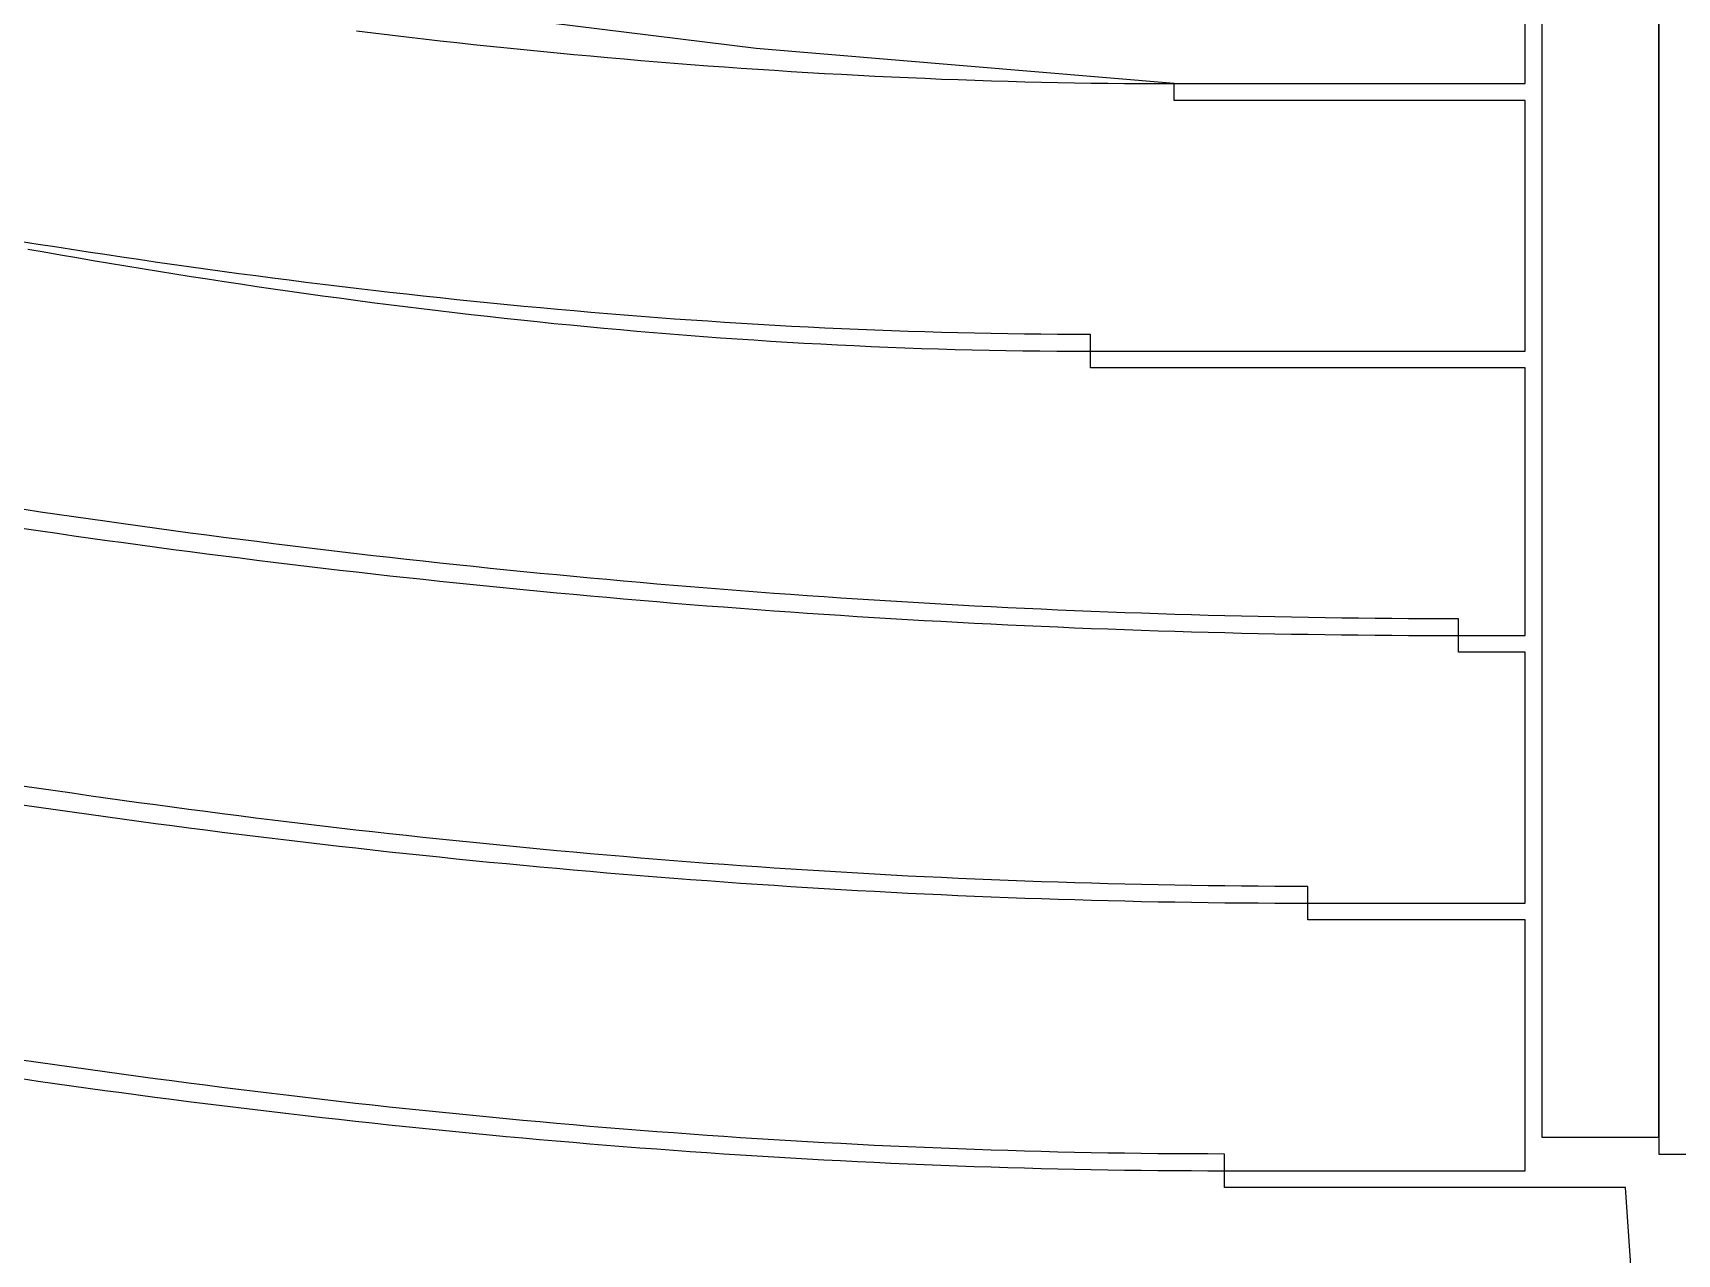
# Model space of a CAD drawing. Header units: metres. Extents: x 37 to 1169, y 29 to 746.
# Drawn here: x 533.7 to 632.1, y 198 to 271 of the extents above; entities that cross this region are included whole.
import ezdxf

# ---------------------------------------------------------------- set-up
doc = ezdxf.new("R2010")
doc.units = ezdxf.units.M

msp = doc.modelspace()

# ---------------------------------------------------------------- linework, layer by layer
for p, q in [((631, 502), (631, 204)), ((631, 205), (631, 501)), ((624, 381), (624, 205)), ((623, 268), (623, 283)), ((577, 270.0895), (534, 275.4244)), ((553.0823, 271.1483), (554.0825, 271.0273)), ((554.0825, 271.0273), (555.0828, 270.9085)), ((555.0828, 270.9085), (556.0832, 270.7918)), ((556.0832, 270.7918), (557.0837, 270.6772)), ((557.0837, 270.6772), (558.0843, 270.5648)), ((558.0843, 270.5648), (559.0849, 270.4545)), ((559.0849, 270.4545), (560.0855, 270.3465)), ((560.0855, 270.3465), (561.0862, 270.2406)), ((561.0862, 270.2406), (562.0869, 270.137)), ((562.0869, 270.137), (563.0876, 270.0356)), ((563.0876, 270.0356), (564.0883, 269.9364)), ((564.0883, 269.9364), (565.0889, 269.8396)), ((565.0889, 269.8396), (566.0896, 269.745)), ((566.0896, 269.745), (567.0902, 269.6527)), ((567.0902, 269.6527), (568.0908, 269.5627)), ((568.0908, 269.5627), (569.0913, 269.4751)), ((602, 268), (577, 270.0895)), ((569.0913, 269.4751), (570.0918, 269.3898)), ((570.0918, 269.3898), (571.0921, 269.3069)), ((571.0921, 269.3069), (572.0924, 269.2264)), ((572.0924, 269.2264), (573.0926, 269.1483)), ((573.0926, 269.1483), (574.0926, 269.0726)), ((574.0926, 269.0726), (575.0925, 268.9993)), ((575.0925, 268.9993), (576.0923, 268.9285)), ((576.0923, 268.9285), (577.0919, 268.8601)), ((577.0919, 268.8601), (578.0914, 268.7942)), ((578.0914, 268.7942), (579.0907, 268.7309)), ((579.0907, 268.7309), (580.0898, 268.67)), ((580.0898, 268.67), (581.0887, 268.6117)), ((581.0887, 268.6117), (582.0874, 268.5559)), ((582.0874, 268.5559), (583.0859, 268.5026)), ((583.0859, 268.5026), (584.0841, 268.452)), ((584.0841, 268.452), (585.0821, 268.404)), ((585.0821, 268.404), (586.0799, 268.3585)), ((586.0799, 268.3585), (587.0773, 268.3157)), ((587.0773, 268.3157), (588.0746, 268.2755)), ((588.0746, 268.2755), (589.0715, 268.238)), ((589.0715, 268.238), (590.0681, 268.2032)), ((590.0681, 268.2032), (591.0644, 268.1711)), ((591.0644, 268.1711), (592.0604, 268.1416)), ((592.0604, 268.1416), (593.056, 268.1149)), ((593.056, 268.1149), (594.0513, 268.091)), ((594.0513, 268.091), (595.0463, 268.0698)), ((595.0463, 268.0698), (596.0409, 268.0513)), ((596.0409, 268.0513), (597.0351, 268.0357)), ((597.0351, 268.0357), (598.0289, 268.0229)), ((598.0289, 268.0229), (599.0223, 268.0129)), ((599.0223, 268.0129), (600.0153, 268.0057)), ((600.0153, 268.0057), (601.0078, 268.0014)), ((601.0078, 268.0014), (602, 268)), ((602, 267), (602, 268)), ((602, 268), (623, 268)), ((623, 267), (602, 267)), ((623, 252), (623, 267)), ((534.0339, 258.3903), (533.0341, 258.5496)), ((533.413, 258.1092), (534.3894, 257.9366)), ((535.0341, 258.233), (534.0339, 258.3903)), ((534.3894, 257.9366), (535.3663, 257.7658)), ((536.0345, 258.0776), (535.0341, 258.233)), ((535.3663, 257.7658), (536.3435, 257.597)), ((537.0352, 257.9241), (536.0345, 258.0776)), ((538.0361, 257.7726), (537.0352, 257.9241)), ((539.0372, 257.6231), (538.0361, 257.7726)), ((536.3435, 257.597), (537.3212, 257.4302)), ((537.3212, 257.4302), (538.2992, 257.2654)), ((538.2992, 257.2654), (539.2778, 257.1027)), ((540.0385, 257.4755), (539.0372, 257.6231)), ((539.2778, 257.1027), (540.2567, 256.942)), ((541.04, 257.33), (540.0385, 257.4755)), ((540.2567, 256.942), (541.2361, 256.7833)), ((542.0417, 257.1865), (541.04, 257.33)), ((541.2361, 256.7833), (542.2159, 256.6268)), ((543.0436, 257.0451), (542.0417, 257.1865)), ((544.0456, 256.9058), (543.0436, 257.0451)), ((545.0478, 256.7685), (544.0456, 256.9058)), ((546.05, 256.6334), (545.0478, 256.7685)), ((542.2159, 256.6268), (543.1962, 256.4724)), ((543.1962, 256.4724), (544.177, 256.3201)), ((544.177, 256.3201), (545.1582, 256.1701)), ((545.1582, 256.1701), (546.1399, 256.0222)), ((547.0524, 256.5004), (546.05, 256.6334)), ((546.1399, 256.0222), (547.1221, 255.8766)), ((548.0549, 256.3695), (547.0524, 256.5004)), ((547.1221, 255.8766), (548.1048, 255.7332)), ((549.0575, 256.2408), (548.0549, 256.3695)), ((550.0601, 256.1144), (549.0575, 256.2408)), ((551.0628, 255.9901), (550.0601, 256.1144)), ((552.0655, 255.868), (551.0628, 255.9901)), ((553.0682, 255.7482), (552.0655, 255.868)), ((554.071, 255.6307), (553.0682, 255.7482)), ((548.1048, 255.7332), (549.088, 255.5921)), ((549.088, 255.5921), (550.0717, 255.4533)), ((550.0717, 255.4533), (551.0559, 255.3169)), ((551.0559, 255.3169), (552.0406, 255.1828)), ((552.0406, 255.1828), (553.0258, 255.0511)), ((553.0258, 255.0511), (554.0116, 254.9218)), ((554.0116, 254.9218), (554.9979, 254.7949)), ((555.0738, 255.5155), (554.071, 255.6307)), ((554.9979, 254.7949), (555.9847, 254.6705)), ((556.0765, 255.4026), (555.0738, 255.5155)), ((557.0792, 255.292), (556.0765, 255.4026)), ((558.0819, 255.1837), (557.0792, 255.292)), ((559.0845, 255.0778), (558.0819, 255.1837)), ((560.087, 254.9743), (559.0845, 255.0778)), ((561.0894, 254.8733), (560.087, 254.9743)), ((562.0918, 254.7746), (561.0894, 254.8733)), ((563.094, 254.6784), (562.0918, 254.7746)), ((555.9847, 254.6705), (556.9722, 254.5486)), ((556.9722, 254.5486), (557.9601, 254.4292)), ((557.9601, 254.4292), (558.9487, 254.3123)), ((558.9487, 254.3123), (559.9378, 254.198)), ((559.9378, 254.198), (560.9274, 254.0862)), ((560.9274, 254.0862), (561.9177, 253.9771)), ((561.9177, 253.9771), (562.9086, 253.8706)), ((562.9086, 253.8706), (563.9, 253.7668)), ((564.0961, 254.5846), (563.094, 254.6784)), ((565.098, 254.4933), (564.0961, 254.5846)), ((566.0998, 254.4046), (565.098, 254.4933)), ((567.1014, 254.3183), (566.0998, 254.4046)), ((568.1029, 254.2346), (567.1014, 254.3183)), ((569.1041, 254.1535), (568.1029, 254.2346)), ((570.1051, 254.0749), (569.1041, 254.1535)), ((571.1059, 253.9989), (570.1051, 254.0749)), ((572.1064, 253.9256), (571.1059, 253.9989)), ((573.1067, 253.8549), (572.1064, 253.9256)), ((574.1067, 253.7868), (573.1067, 253.8549)), ((575.1065, 253.7215), (574.1067, 253.7868)), ((563.9, 253.7668), (564.8921, 253.6657)), ((564.8921, 253.6657), (565.8848, 253.5673)), ((565.8848, 253.5673), (566.8781, 253.4716)), ((566.8781, 253.4716), (567.872, 253.3787)), ((567.872, 253.3787), (568.8666, 253.2885)), ((568.8666, 253.2885), (569.8618, 253.2012)), ((569.8618, 253.2012), (570.8577, 253.1167)), ((570.8577, 253.1167), (571.8542, 253.0351)), ((571.8542, 253.0351), (572.8514, 252.9564)), ((572.8514, 252.9564), (573.8492, 252.8806)), ((573.8492, 252.8806), (574.8477, 252.8077)), ((574.8477, 252.8077), (575.8469, 252.7378)), ((576.1059, 253.6588), (575.1065, 253.7215)), ((577.105, 253.5988), (576.1059, 253.6588)), ((578.1038, 253.5416), (577.105, 253.5988)), ((579.1023, 253.4871), (578.1038, 253.5416)), ((580.1004, 253.4354), (579.1023, 253.4871)), ((581.0981, 253.3865), (580.1004, 253.4354)), ((582.0954, 253.3405), (581.0981, 253.3865)), ((583.0924, 253.2972), (582.0954, 253.3405)), ((584.0889, 253.2568), (583.0924, 253.2972)), ((585.085, 253.2193), (584.0889, 253.2568)), ((586.0807, 253.1846), (585.085, 253.2193)), ((587.0759, 253.1529), (586.0807, 253.1846)), ((588.0706, 253.1241), (587.0759, 253.1529)), ((589.0649, 253.0983), (588.0706, 253.1241)), ((590.0587, 253.0754), (589.0649, 253.0983)), ((591.0519, 253.0555), (590.0587, 253.0754)), ((592.0446, 253.0386), (591.0519, 253.0555)), ((593.0368, 253.0247), (592.0446, 253.0386)), ((594.0285, 253.0139), (593.0368, 253.0247)), ((595.0196, 253.0062), (594.0285, 253.0139)), ((596.0101, 253.0015), (595.0196, 253.0062)), ((597, 253), (596.0101, 253.0015)), ((597, 252), (597, 253)), ((575.8469, 252.7378), (576.8468, 252.6709)), ((576.8468, 252.6709), (577.8474, 252.607)), ((577.8474, 252.607), (578.8487, 252.5462)), ((578.8487, 252.5462), (579.8507, 252.4884)), ((579.8507, 252.4884), (580.8534, 252.4337)), ((580.8534, 252.4337), (581.8569, 252.3821)), ((581.8569, 252.3821), (582.861, 252.3337)), ((582.861, 252.3337), (583.866, 252.2884)), ((583.866, 252.2884), (584.8716, 252.2464)), ((584.8716, 252.2464), (585.878, 252.2075)), ((585.878, 252.2075), (586.8852, 252.1719)), ((586.8852, 252.1719), (587.8931, 252.1396)), ((587.8931, 252.1396), (588.9018, 252.1105)), ((588.9018, 252.1105), (589.9113, 252.0848)), ((589.9113, 252.0848), (590.9215, 252.0625)), ((590.9215, 252.0625), (591.9326, 252.0435)), ((591.9326, 252.0435), (592.9444, 252.0279)), ((592.9444, 252.0279), (593.9571, 252.0157)), ((593.9571, 252.0157), (594.9705, 252.007)), ((594.9705, 252.007), (595.9848, 252.0017)), ((595.9848, 252.0017), (597, 252)), ((597, 251), (597, 252)), ((597, 252), (623, 252)), ((623, 251), (597, 251)), ((623, 235), (623, 251)), ((534.1865, 242.3827), (533.194, 242.5301)), ((535.1793, 242.2369), (534.1865, 242.3827)), ((536.1724, 242.0927), (535.1793, 242.2369)), ((537.1657, 241.9501), (536.1724, 242.0927)), ((533.1928, 241.4007), (534.1853, 241.2555)), ((534.1853, 241.2555), (535.1781, 241.1119)), ((535.1781, 241.1119), (536.1712, 240.9699)), ((538.1593, 241.8091), (537.1657, 241.9501)), ((539.1532, 241.6697), (538.1593, 241.8091)), ((540.1473, 241.5319), (539.1532, 241.6697)), ((541.1416, 241.3957), (540.1473, 241.5319)), ((542.1362, 241.2612), (541.1416, 241.3957)), ((543.131, 241.1283), (542.1362, 241.2612)), ((544.126, 240.997), (543.131, 241.1283)), ((545.1212, 240.8673), (544.126, 240.997)), ((536.1712, 240.9699), (537.1645, 240.8295)), ((537.1645, 240.8295), (538.158, 240.6907)), ((538.158, 240.6907), (539.1518, 240.5535)), ((539.1518, 240.5535), (540.1458, 240.4179)), ((540.1458, 240.4179), (541.1401, 240.284)), ((541.1401, 240.284), (542.1345, 240.1516)), ((542.1345, 240.1516), (543.1292, 240.0209)), ((543.1292, 240.0209), (544.1241, 239.8918)), ((546.1166, 240.7393), (545.1212, 240.8673)), ((547.1123, 240.6129), (546.1166, 240.7393)), ((548.1081, 240.4881), (547.1123, 240.6129)), ((549.1042, 240.365), (548.1081, 240.4881)), ((550.1004, 240.2435), (549.1042, 240.365)), ((551.0968, 240.1237), (550.1004, 240.2435)), ((552.0934, 240.0055), (551.0968, 240.1237)), ((553.0902, 239.889), (552.0934, 240.0055)), ((544.1241, 239.8918), (545.1192, 239.7643)), ((545.1192, 239.7643), (546.1145, 239.6385)), ((546.1145, 239.6385), (547.1101, 239.5143)), ((547.1101, 239.5143), (548.1058, 239.3917)), ((548.1058, 239.3917), (549.1017, 239.2707)), ((549.1017, 239.2707), (550.0977, 239.1514)), ((550.0977, 239.1514), (551.094, 239.0337)), ((551.094, 239.0337), (552.0905, 238.9177)), ((554.0871, 239.7741), (553.0902, 239.889)), ((555.0843, 239.6609), (554.0871, 239.7741)), ((556.0815, 239.5493), (555.0843, 239.6609)), ((557.0789, 239.4394), (556.0815, 239.5493)), ((558.0765, 239.3312), (557.0789, 239.4394)), ((559.0742, 239.2247), (558.0765, 239.3312)), ((560.0721, 239.1198), (559.0742, 239.2247)), ((561.0701, 239.0166), (560.0721, 239.1198)), ((552.0905, 238.9177), (553.0871, 238.8033)), ((553.0871, 238.8033), (554.0838, 238.6905)), ((554.0838, 238.6905), (555.0808, 238.5794)), ((555.0808, 238.5794), (556.0779, 238.47)), ((556.0779, 238.47), (557.0751, 238.3622)), ((557.0751, 238.3622), (558.0725, 238.256)), ((558.0725, 238.256), (559.07, 238.1515)), ((559.07, 238.1515), (560.0677, 238.0487)), ((560.0677, 238.0487), (561.0655, 237.9475)), ((562.0682, 238.9151), (561.0701, 239.0166)), ((563.0664, 238.8152), (562.0682, 238.9151)), ((564.0648, 238.7171), (563.0664, 238.8152)), ((565.0632, 238.6206), (564.0648, 238.7171)), ((566.0618, 238.5258), (565.0632, 238.6206)), ((567.0605, 238.4327), (566.0618, 238.5258)), ((568.0593, 238.3413), (567.0605, 238.4327)), ((569.0581, 238.2517), (568.0593, 238.3413)), ((570.0571, 238.1637), (569.0581, 238.2517)), ((571.0561, 238.0774), (570.0571, 238.1637)), ((572.0552, 237.9928), (571.0561, 238.0774)), ((561.0655, 237.9475), (562.0635, 237.848)), ((562.0635, 237.848), (563.0615, 237.7501)), ((563.0615, 237.7501), (564.0597, 237.654)), ((564.0597, 237.654), (565.058, 237.5595)), ((565.058, 237.5595), (566.0564, 237.4666)), ((566.0564, 237.4666), (567.0549, 237.3755)), ((567.0549, 237.3755), (568.0535, 237.286)), ((568.0535, 237.286), (569.0521, 237.1982)), ((569.0521, 237.1982), (570.0509, 237.112)), ((570.0509, 237.112), (571.0498, 237.0276)), ((573.0544, 237.91), (572.0552, 237.9928)), ((574.0536, 237.8288), (573.0544, 237.91)), ((575.0529, 237.7494), (574.0536, 237.8288)), ((576.0522, 237.6717), (575.0529, 237.7494)), ((577.0516, 237.5957), (576.0522, 237.6717)), ((578.0511, 237.5215), (577.0516, 237.5957)), ((579.0505, 237.4489), (578.0511, 237.5215)), ((580.05, 237.3781), (579.0505, 237.4489)), ((581.0496, 237.3091), (580.05, 237.3781)), ((582.0491, 237.2418), (581.0496, 237.3091)), ((583.0487, 237.1762), (582.0491, 237.2418)), ((584.0483, 237.1123), (583.0487, 237.1762)), ((585.0479, 237.0503), (584.0483, 237.1123)), ((571.0498, 237.0276), (572.0487, 236.9448)), ((572.0487, 236.9448), (573.0477, 236.8638)), ((573.0477, 236.8638), (574.0468, 236.7844)), ((574.0468, 236.7844), (575.046, 236.7067)), ((575.046, 236.7067), (576.0452, 236.6307)), ((576.0452, 236.6307), (577.0445, 236.5564)), ((577.0445, 236.5564), (578.0438, 236.4838)), ((578.0438, 236.4838), (579.0431, 236.413)), ((579.0431, 236.413), (580.0425, 236.3438)), ((580.0425, 236.3438), (581.042, 236.2763)), ((581.042, 236.2763), (582.0415, 236.2105)), ((582.0415, 236.2105), (583.041, 236.1465)), ((583.041, 236.1465), (584.0405, 236.0841)), ((584.0405, 236.0841), (585.04, 236.0235)), ((586.0475, 236.9899), (585.0479, 237.0503)), ((587.0471, 236.9313), (586.0475, 236.9899)), ((588.0466, 236.8745), (587.0471, 236.9313)), ((589.0462, 236.8194), (588.0466, 236.8745)), ((590.0457, 236.7661), (589.0462, 236.8194)), ((591.0453, 236.7146), (590.0457, 236.7661)), ((592.0447, 236.6648), (591.0453, 236.7146)), ((593.0442, 236.6168), (592.0447, 236.6648)), ((594.0436, 236.5706), (593.0442, 236.6168)), ((595.043, 236.5261), (594.0436, 236.5706)), ((596.0423, 236.4835), (595.043, 236.5261)), ((597.0415, 236.4426), (596.0423, 236.4835)), ((598.0407, 236.4035), (597.0415, 236.4426)), ((599.0398, 236.3661), (598.0407, 236.4035)), ((600.0389, 236.3306), (599.0398, 236.3661)), ((601.0379, 236.2969), (600.0389, 236.3306)), ((602.0368, 236.2649), (601.0379, 236.2969)), ((603.0356, 236.2348), (602.0368, 236.2649)), ((604.0343, 236.2065), (603.0356, 236.2348)), ((605.0329, 236.18), (604.0343, 236.2065)), ((606.0314, 236.1552), (605.0329, 236.18)), ((607.0298, 236.1323), (606.0314, 236.1552)), ((608.028, 236.1113), (607.0298, 236.1323)), ((609.0262, 236.092), (608.028, 236.1113)), ((610.0242, 236.0745), (609.0262, 236.092)), ((611.0221, 236.0589), (610.0242, 236.0745)), ((585.04, 236.0235), (586.0396, 235.9646)), ((586.0396, 235.9646), (587.0391, 235.9074)), ((587.0391, 235.9074), (588.0387, 235.852)), ((588.0387, 235.852), (589.0382, 235.7982)), ((589.0382, 235.7982), (590.0378, 235.7462)), ((590.0378, 235.7462), (591.0373, 235.6959)), ((591.0373, 235.6959), (592.0368, 235.6474)), ((592.0368, 235.6474), (593.0363, 235.6006)), ((593.0363, 235.6006), (594.0358, 235.5555)), ((594.0358, 235.5555), (595.0352, 235.5122)), ((595.0352, 235.5122), (596.0347, 235.4706)), ((596.0347, 235.4706), (597.034, 235.4307)), ((597.034, 235.4307), (598.0333, 235.3926)), ((598.0333, 235.3926), (599.0326, 235.3563)), ((599.0326, 235.3563), (600.0318, 235.3217)), ((600.0318, 235.3217), (601.031, 235.2888)), ((601.031, 235.2888), (602.0301, 235.2577)), ((602.0301, 235.2577), (603.0291, 235.2284)), ((603.0291, 235.2284), (604.028, 235.2008)), ((604.028, 235.2008), (605.0269, 235.175)), ((605.0269, 235.175), (606.0257, 235.151)), ((606.0257, 235.151), (607.0243, 235.1287)), ((607.0243, 235.1287), (608.0229, 235.1082)), ((608.0229, 235.1082), (609.0214, 235.0894)), ((609.0214, 235.0894), (610.0198, 235.0724)), ((612.0199, 236.0451), (611.0221, 236.0589)), ((613.0175, 236.0332), (612.0199, 236.0451)), ((614.015, 236.023), (613.0175, 236.0332)), ((615.0123, 236.0147), (614.015, 236.023)), ((616.0095, 236.0083), (615.0123, 236.0147)), ((617.0065, 236.0036), (616.0095, 236.0083)), ((618.0033, 236.0009), (617.0065, 236.0036)), ((619, 236), (618.0033, 236.0009)), ((619, 235), (619, 236)), ((610.0198, 235.0724), (611.0181, 235.0573)), ((611.0181, 235.0573), (612.0163, 235.0438)), ((612.0163, 235.0438), (613.0144, 235.0322)), ((613.0144, 235.0322), (614.0123, 235.0224)), ((614.0123, 235.0224), (615.0101, 235.0143)), ((615.0101, 235.0143), (616.0078, 235.008)), ((616.0078, 235.008), (617.0053, 235.0035)), ((617.0053, 235.0035), (618.0027, 235.0008)), ((618.0027, 235.0008), (619, 235)), ((619, 234), (619, 235)), ((619, 235), (623, 235)), ((623, 234), (619, 234)), ((623, 219), (623, 234)), ((534.0746, 225.8557), (533.0783, 226.0033)), ((535.0713, 225.7097), (534.0746, 225.8557)), ((536.0682, 225.5654), (535.0713, 225.7097)), ((537.0654, 225.4228), (536.0682, 225.5654)), ((538.0628, 225.2818), (537.0654, 225.4228)), ((539.0605, 225.1425), (538.0628, 225.2818)), ((533.0781, 224.883), (534.0743, 224.7377)), ((534.0743, 224.7377), (535.0708, 224.5941)), ((535.0708, 224.5941), (536.0676, 224.4521)), ((536.0676, 224.4521), (537.0646, 224.3118)), ((537.0646, 224.3118), (538.0619, 224.1732)), ((540.0584, 225.0049), (539.0605, 225.1425)), ((541.0565, 224.8689), (540.0584, 225.0049)), ((542.0549, 224.7347), (541.0565, 224.8689)), ((543.0534, 224.6021), (542.0549, 224.7347)), ((544.0522, 224.4713), (543.0534, 224.6021)), ((545.0511, 224.3422), (544.0522, 224.4713)), ((546.0502, 224.2148), (545.0511, 224.3422)), ((538.0619, 224.1732), (539.0593, 224.0362)), ((539.0593, 224.0362), (540.057, 223.9009)), ((540.057, 223.9009), (541.055, 223.7673)), ((541.055, 223.7673), (542.0531, 223.6353)), ((542.0531, 223.6353), (543.0514, 223.5051)), ((543.0514, 223.5051), (544.0499, 223.3765)), ((544.0499, 223.3765), (545.0487, 223.2497)), ((547.0495, 224.0891), (546.0502, 224.2148)), ((548.049, 223.9652), (547.0495, 224.0891)), ((549.0486, 223.8431), (548.049, 223.9652)), ((550.0484, 223.7226), (549.0486, 223.8431)), ((551.0483, 223.604), (550.0484, 223.7226)), ((552.0483, 223.4871), (551.0483, 223.604)), ((553.0485, 223.372), (552.0483, 223.4871)), ((554.0488, 223.2587), (553.0485, 223.372)), ((545.0487, 223.2497), (546.0475, 223.1246)), ((546.0475, 223.1246), (547.0466, 223.0012)), ((547.0466, 223.0012), (548.0458, 222.8796)), ((548.0458, 222.8796), (549.0452, 222.7597)), ((549.0452, 222.7597), (550.0447, 222.6415)), ((550.0447, 222.6415), (551.0444, 222.5251)), ((551.0444, 222.5251), (552.0442, 222.4104)), ((552.0442, 222.4104), (553.0441, 222.2975)), ((555.0492, 223.1472), (554.0488, 223.2587)), ((556.0497, 223.0375), (555.0492, 223.1472)), ((557.0503, 222.9296), (556.0497, 223.0375)), ((558.051, 222.8235), (557.0503, 222.9296)), ((559.0517, 222.7193), (558.051, 222.8235)), ((560.0525, 222.6168), (559.0517, 222.7193)), ((561.0534, 222.5162), (560.0525, 222.6168)), ((562.0543, 222.4175), (561.0534, 222.5162)), ((563.0553, 222.3206), (562.0543, 222.4175)), ((564.0563, 222.2256), (563.0553, 222.3206)), ((553.0441, 222.2975), (554.0441, 222.1864)), ((554.0441, 222.1864), (555.0442, 222.077)), ((555.0442, 222.077), (556.0445, 221.9694)), ((556.0445, 221.9694), (557.0448, 221.8637)), ((557.0448, 221.8637), (558.0453, 221.7597)), ((558.0453, 221.7597), (559.0458, 221.6575)), ((559.0458, 221.6575), (560.0463, 221.5572)), ((560.0463, 221.5572), (561.047, 221.4586)), ((561.047, 221.4586), (562.0477, 221.3619)), ((562.0477, 221.3619), (563.0484, 221.267)), ((565.0574, 222.1325), (564.0563, 222.2256)), ((566.0584, 222.0412), (565.0574, 222.1325)), ((567.0595, 221.9518), (566.0584, 222.0412)), ((568.0606, 221.8643), (567.0595, 221.9518)), ((569.0616, 221.7787), (568.0606, 221.8643)), ((570.0627, 221.695), (569.0616, 221.7787)), ((571.0637, 221.6133), (570.0627, 221.695)), ((572.0647, 221.5334), (571.0637, 221.6133)), ((573.0657, 221.4555), (572.0647, 221.5334)), ((574.0666, 221.3795), (573.0657, 221.4555)), ((575.0674, 221.3055), (574.0666, 221.3795)), ((563.0484, 221.267), (564.0492, 221.174)), ((564.0492, 221.174), (565.0501, 221.0828)), ((565.0501, 221.0828), (566.0509, 220.9934)), ((566.0509, 220.9934), (567.0518, 220.9059)), ((567.0518, 220.9059), (568.0527, 220.8203)), ((568.0527, 220.8203), (569.0535, 220.7366)), ((569.0535, 220.7366), (570.0544, 220.6547)), ((570.0544, 220.6547), (571.0553, 220.5747)), ((571.0553, 220.5747), (572.0561, 220.4967)), ((572.0561, 220.4967), (573.057, 220.4205)), ((573.057, 220.4205), (574.0578, 220.3462)), ((574.0578, 220.3462), (575.0585, 220.2738)), ((576.0682, 221.2334), (575.0674, 221.3055)), ((577.069, 221.1633), (576.0682, 221.2334)), ((578.0696, 221.0952), (577.069, 221.1633)), ((579.0702, 221.029), (578.0696, 221.0952)), ((580.0707, 220.9648), (579.0702, 221.029)), ((581.071, 220.9026), (580.0707, 220.9648)), ((582.0713, 220.8425), (581.071, 220.9026)), ((583.0714, 220.7843), (582.0713, 220.8425)), ((584.0714, 220.7281), (583.0714, 220.7843)), ((585.0713, 220.674), (584.0714, 220.7281)), ((586.071, 220.6219), (585.0713, 220.674)), ((587.0706, 220.5718), (586.071, 220.6219)), ((588.07, 220.5238), (587.0706, 220.5718)), ((589.0692, 220.4778), (588.07, 220.5238)), ((590.0683, 220.4339), (589.0692, 220.4778)), ((591.0672, 220.392), (590.0683, 220.4339)), ((592.0659, 220.3522), (591.0672, 220.392)), ((593.0644, 220.3145), (592.0659, 220.3522)), ((575.0585, 220.2738), (576.0592, 220.2034)), ((576.0592, 220.2034), (577.0599, 220.1349)), ((577.0599, 220.1349), (578.0604, 220.0683)), ((578.0604, 220.0683), (579.0609, 220.0037)), ((579.0609, 220.0037), (580.0614, 219.941)), ((580.0614, 219.941), (581.0617, 219.8802)), ((581.0617, 219.8802), (582.062, 219.8215)), ((582.062, 219.8215), (583.0621, 219.7647)), ((583.0621, 219.7647), (584.0622, 219.7098)), ((584.0622, 219.7098), (585.0621, 219.657)), ((585.0621, 219.657), (586.0619, 219.6061)), ((586.0619, 219.6061), (587.0615, 219.5573)), ((587.0615, 219.5573), (588.0611, 219.5104)), ((588.0611, 219.5104), (589.0604, 219.4656)), ((589.0604, 219.4656), (590.0597, 219.4227)), ((590.0597, 219.4227), (591.0587, 219.3819)), ((591.0587, 219.3819), (592.0576, 219.3431)), ((594.0627, 220.2789), (593.0644, 220.3145)), ((595.0607, 220.2454), (594.0627, 220.2789)), ((596.0585, 220.2141), (595.0607, 220.2454)), ((597.0561, 220.1848), (596.0585, 220.2141)), ((598.0535, 220.1576), (597.0561, 220.1848)), ((599.0506, 220.1326), (598.0535, 220.1576)), ((600.0475, 220.1097), (599.0506, 220.1326)), ((601.0441, 220.0889), (600.0475, 220.1097)), ((602.0404, 220.0703), (601.0441, 220.0889)), ((603.0364, 220.0539), (602.0404, 220.0703)), ((604.0321, 220.0396), (603.0364, 220.0539)), ((605.0276, 220.0275), (604.0321, 220.0396)), ((606.0227, 220.0176), (605.0276, 220.0275)), ((607.0175, 220.0099), (606.0227, 220.0176)), ((608.012, 220.0044), (607.0175, 220.0099)), ((609.0061, 220.0011), (608.012, 220.0044)), ((610, 220), (609.0061, 220.0011)), ((610, 219), (610, 220)), ((592.0576, 219.3431), (593.0563, 219.3064)), ((593.0563, 219.3064), (594.0548, 219.2717)), ((594.0548, 219.2717), (595.0532, 219.239)), ((595.0532, 219.239), (596.0513, 219.2084)), ((596.0513, 219.2084), (597.0492, 219.1799)), ((597.0492, 219.1799), (598.0469, 219.1535)), ((598.0469, 219.1535), (599.0444, 219.1291)), ((599.0444, 219.1291), (600.0417, 219.1068)), ((600.0417, 219.1068), (601.0387, 219.0866)), ((601.0387, 219.0866), (602.0355, 219.0685)), ((602.0355, 219.0685), (603.032, 219.0525)), ((603.032, 219.0525), (604.0283, 219.0386)), ((604.0283, 219.0386), (605.0243, 219.0268)), ((605.0243, 219.0268), (606.02, 219.0172)), ((606.02, 219.0172), (607.0154, 219.0096)), ((607.0154, 219.0096), (608.0106, 219.0043)), ((608.0106, 219.0043), (609.0054, 219.001)), ((609.0054, 219.001), (610, 219)), ((610, 218), (610, 219)), ((610, 219), (623, 219)), ((623, 218), (610, 218)), ((623, 203), (623, 218)), ((534.0376, 209.4719), (533.0397, 209.6177)), ((535.0356, 209.3278), (534.0376, 209.4719)), ((536.0339, 209.1853), (535.0356, 209.3278)), ((537.0323, 209.0446), (536.0339, 209.1853)), ((538.031, 208.9055), (537.0323, 209.0446)), ((539.0299, 208.7681), (538.031, 208.9055)), ((540.0289, 208.6324), (539.0299, 208.7681)), ((541.0281, 208.4984), (540.0289, 208.6324)), ((533.0385, 208.5069), (534.0361, 208.3635)), ((534.0361, 208.3635), (535.0339, 208.2217)), ((535.0339, 208.2217), (536.032, 208.0816)), ((536.032, 208.0816), (537.0302, 207.9432)), ((537.0302, 207.9432), (538.0286, 207.8064)), ((538.0286, 207.8064), (539.0272, 207.6713)), ((539.0272, 207.6713), (540.026, 207.5379)), ((542.0275, 208.3662), (541.0281, 208.4984)), ((543.0271, 208.2357), (542.0275, 208.3662)), ((544.0268, 208.1069), (543.0271, 208.2357)), ((545.0267, 207.98), (544.0268, 208.1069)), ((546.0267, 207.8547), (545.0267, 207.98)), ((547.0269, 207.7313), (546.0267, 207.8547)), ((548.0271, 207.6097), (547.0269, 207.7313)), ((549.0275, 207.4899), (548.0271, 207.6097)), ((540.026, 207.5379), (541.025, 207.4063)), ((541.025, 207.4063), (542.0241, 207.2763)), ((542.0241, 207.2763), (543.0234, 207.1481)), ((543.0234, 207.1481), (544.0228, 207.0217)), ((544.0228, 207.0217), (545.0224, 206.897)), ((545.0224, 206.897), (546.0222, 206.774)), ((546.0222, 206.774), (547.022, 206.6528)), ((547.022, 206.6528), (548.022, 206.5334)), ((550.028, 207.3718), (549.0275, 207.4899)), ((551.0286, 207.2557), (550.028, 207.3718)), ((552.0293, 207.1413), (551.0286, 207.2557)), ((553.0301, 207.0288), (552.0293, 207.1413)), ((554.0309, 206.9182), (553.0301, 207.0288)), ((555.0319, 206.8094), (554.0309, 206.9182)), ((556.0329, 206.7026), (555.0319, 206.8094)), ((557.0339, 206.5976), (556.0329, 206.7026)), ((558.035, 206.4945), (557.0339, 206.5976)), ((548.022, 206.5334), (549.0221, 206.4158)), ((549.0221, 206.4158), (550.0224, 206.3)), ((550.0224, 206.3), (551.0227, 206.186)), ((551.0227, 206.186), (552.0231, 206.0738)), ((552.0231, 206.0738), (553.0236, 205.9635)), ((553.0236, 205.9635), (554.0242, 205.8549)), ((554.0242, 205.8549), (555.0249, 205.7483)), ((555.0249, 205.7483), (556.0257, 205.6435)), ((556.0257, 205.6435), (557.0265, 205.5406)), ((559.0362, 206.3933), (558.035, 206.4945)), ((560.0373, 206.2941), (559.0362, 206.3933)), ((561.0385, 206.1968), (560.0373, 206.2941)), ((562.0398, 206.1015), (561.0385, 206.1968)), ((563.041, 206.0081), (562.0398, 206.1015)), ((564.0422, 205.9167), (563.041, 206.0081)), ((565.0434, 205.8272), (564.0422, 205.9167)), ((566.0447, 205.7398), (565.0434, 205.8272)), ((567.0459, 205.6543), (566.0447, 205.7398)), ((568.047, 205.5709), (567.0459, 205.6543)), ((557.0265, 205.5406), (558.0273, 205.4395)), ((558.0273, 205.4395), (559.0282, 205.3404)), ((559.0282, 205.3404), (560.0292, 205.2432)), ((560.0292, 205.2432), (561.0302, 205.1478)), ((561.0302, 205.1478), (562.0312, 205.0544)), ((562.0312, 205.0544), (563.0322, 204.9629)), ((563.0322, 204.9629), (564.0333, 204.8734)), ((564.0333, 204.8734), (565.0343, 204.7858)), ((565.0343, 204.7858), (566.0354, 204.7002)), ((566.0354, 204.7002), (567.0364, 204.6166)), ((567.0364, 204.6166), (568.0374, 204.5349)), ((569.0481, 205.4895), (568.047, 205.5709)), ((570.0492, 205.4101), (569.0481, 205.4895)), ((571.0503, 205.3328), (570.0492, 205.4101)), ((572.0512, 205.2575), (571.0503, 205.3328)), ((573.0521, 205.1843), (572.0512, 205.2575)), ((574.053, 205.1132), (573.0521, 205.1843)), ((575.0537, 205.0442), (574.053, 205.1132)), ((576.0544, 204.9773), (575.0537, 205.0442)), ((577.055, 204.9125), (576.0544, 204.9773)), ((578.0554, 204.8498), (577.055, 204.9125)), ((579.0558, 204.7892), (578.0554, 204.8498)), ((580.056, 204.7308), (579.0558, 204.7892)), ((581.0561, 204.6746), (580.056, 204.7308)), ((582.056, 204.6205), (581.0561, 204.6746)), ((583.0559, 204.5686), (582.056, 204.6205)), ((624, 205), (631, 205)), ((568.0374, 204.5349), (569.0384, 204.4552)), ((569.0384, 204.4552), (570.0394, 204.3776)), ((570.0394, 204.3776), (571.0403, 204.3019)), ((571.0403, 204.3019), (572.0412, 204.2283)), ((572.0412, 204.2283), (573.0421, 204.1567)), ((573.0421, 204.1567), (574.0429, 204.0872)), ((574.0429, 204.0872), (575.0436, 204.0197)), ((575.0436, 204.0197), (576.0442, 203.9542)), ((576.0442, 203.9542), (577.0448, 203.8909)), ((577.0448, 203.8909), (578.0453, 203.8296)), ((578.0453, 203.8296), (579.0457, 203.7704)), ((579.0457, 203.7704), (580.046, 203.7133)), ((580.046, 203.7133), (581.0461, 203.6584)), ((581.0461, 203.6584), (582.0462, 203.6055)), ((584.0555, 204.5189), (583.0559, 204.5686)), ((585.055, 204.4714), (584.0555, 204.5189)), ((586.0544, 204.4261), (585.055, 204.4714)), ((587.0535, 204.383), (586.0544, 204.4261)), ((588.0525, 204.3421), (587.0535, 204.383)), ((589.0513, 204.3035), (588.0525, 204.3421)), ((590.0499, 204.2672), (589.0513, 204.3035)), ((591.0483, 204.2331), (590.0499, 204.2672)), ((592.0465, 204.2013), (591.0483, 204.2331)), ((593.0444, 204.1718), (592.0465, 204.2013)), ((594.0422, 204.1445), (593.0444, 204.1718)), ((595.0397, 204.1196), (594.0422, 204.1445)), ((596.0369, 204.097), (595.0397, 204.1196)), ((597.0339, 204.0768), (596.0369, 204.097)), ((598.0307, 204.0589), (597.0339, 204.0768)), ((599.0271, 204.0433), (598.0307, 204.0589)), ((600.0233, 204.0301), (599.0271, 204.0433)), ((601.0192, 204.0193), (600.0233, 204.0301)), ((602.0149, 204.0108), (601.0192, 204.0193)), ((603.0102, 204.0048), (602.0149, 204.0108)), ((604.0052, 204.0012), (603.0102, 204.0048)), ((605, 204), (604.0052, 204.0012)), ((605, 203), (605, 204)), ((631, 204), (635, 204)), ((582.0462, 203.6055), (583.0462, 203.5548)), ((583.0462, 203.5548), (584.046, 203.5063)), ((584.046, 203.5063), (585.0457, 203.4599)), ((585.0457, 203.4599), (586.0452, 203.4157)), ((586.0452, 203.4157), (587.0446, 203.3736)), ((587.0446, 203.3736), (588.0438, 203.3337)), ((588.0438, 203.3337), (589.0429, 203.296)), ((589.0429, 203.296), (590.0418, 203.2606)), ((590.0418, 203.2606), (591.0405, 203.2273)), ((591.0405, 203.2273), (592.039, 203.1963)), ((592.039, 203.1963), (593.0374, 203.1675)), ((593.0374, 203.1675), (594.0355, 203.1409)), ((594.0355, 203.1409), (595.0335, 203.1166)), ((595.0335, 203.1166), (596.0312, 203.0946)), ((596.0312, 203.0946), (597.0287, 203.0748)), ((597.0287, 203.0748), (598.026, 203.0574)), ((598.026, 203.0574), (599.023, 203.0422)), ((599.023, 203.0422), (600.0198, 203.0293)), ((600.0198, 203.0293), (601.0164, 203.0188)), ((601.0164, 203.0188), (602.0127, 203.0106)), ((602.0127, 203.0106), (603.0087, 203.0047)), ((603.0087, 203.0047), (604.0045, 203.0011)), ((604.0045, 203.0011), (605, 203)), ((605, 202), (605, 203)), ((605, 203), (623, 203)), ((629, 202), (605, 202)), ((630, 187), (629, 202))]:
    msp.add_line(p, q)

doc.saveas('drawing.dxf')
